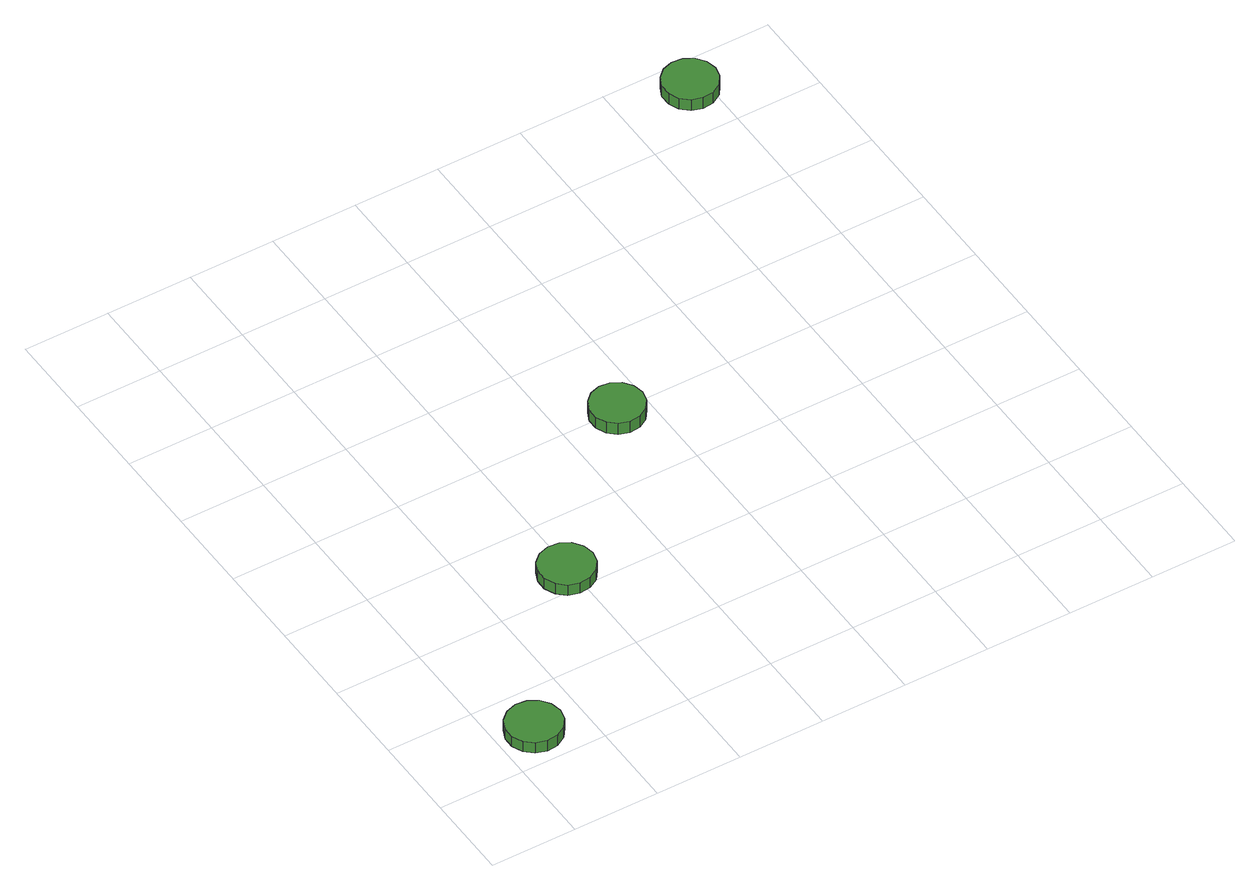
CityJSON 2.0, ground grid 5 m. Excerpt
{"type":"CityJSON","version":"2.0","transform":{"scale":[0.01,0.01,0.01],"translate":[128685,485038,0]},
"CityObjects":{
"tree1":{"type":"SolitaryVegetationObject","attributes":{"function":"something"},"geometry":[{"type":"MultiSurface","lod":"1","boundaries":[[[0,1,2,3,4,5,6,7,8,9,10,11,12,13,14]],[[15,16,17,18,19,20,21,22,23,24,25,26,27,28,29]],[[0,29,28,1]],[[1,28,27,2]],[[2,27,26,3]],[[3,26,25,4]],[[4,25,24,5]],[[5,24,23,6]],[[6,23,22,7]],[[7,22,21,8]],[[8,21,20,9]],[[9,20,19,10]],[[10,19,18,11]],[[11,18,17,12]],[[12,17,16,13]],[[13,16,15,14]],[[14,15,29,0]]]}]},
"tree2":{"type":"SolitaryVegetationObject","attributes":{"function":"something"},"geometry":[{"type":"MultiSurface","lod":"1","boundaries":[[[30,31,32,33,34,35,36,37,38,39,40,41,42,43,44]],[[45,46,47,48,49,50,51,52,53,54,55,56,57,58,59]],[[30,59,58,31]],[[31,58,57,32]],[[32,57,56,33]],[[33,56,55,34]],[[34,55,54,35]],[[35,54,53,36]],[[36,53,52,37]],[[37,52,51,38]],[[38,51,50,39]],[[39,50,49,40]],[[40,49,48,41]],[[41,48,47,42]],[[42,47,46,43]],[[43,46,45,44]],[[44,45,59,30]]]}]},
"tree3":{"type":"SolitaryVegetationObject","attributes":{"function":"something"},"geometry":[{"type":"MultiSurface","lod":"1","boundaries":[[[60,61,62,63,64,65,66,67,68,69,70,71,72,73,74]],[[75,76,77,78,79,80,81,82,83,84,85,86,87,88,89]],[[60,89,88,61]],[[61,88,87,62]],[[62,87,86,63]],[[63,86,85,64]],[[64,85,84,65]],[[65,84,83,66]],[[66,83,82,67]],[[67,82,81,68]],[[68,81,80,69]],[[69,80,79,70]],[[70,79,78,71]],[[71,78,77,72]],[[72,77,76,73]],[[73,76,75,74]],[[74,75,89,60]]]}]},
"tree4":{"type":"SolitaryVegetationObject","attributes":{"function":"something"},"geometry":[{"type":"MultiSurface","lod":"1","boundaries":[[[90,91,92,93,94,95,96,97,98,99,100,101,102,103,104]],[[105,106,107,108,109,110,111,112,113,114,115,116,117,118,119]],[[90,119,118,91]],[[91,118,117,92]],[[92,117,116,93]],[[93,116,115,94]],[[94,115,114,95]],[[95,114,113,96]],[[96,113,112,97]],[[97,112,111,98]],[[98,111,110,99]],[[99,110,109,100]],[[100,109,108,101]],[[101,108,107,102]],[[102,107,106,103]],[[103,106,105,104]],[[104,105,119,90]]]}]}
},
"vertices":[
[367,222,85],[353,286,85],[314,339,85],[257,372,85],[192,379,85],[129,359,85],[80,315,85],[53,255,85],[53,189,85],[80,128,85],[129,84,85],[192,64,85],[257,71,85],[314,104,85],[353,157,85],[353,157,13],[314,104,13],[257,71,13],[192,64,13],[129,84,13],[80,128,13],[53,189,13],[53,255,13],[80,315,13],[129,359,13],[192,379,13],[257,372,13],[314,339,13],[353,286,13],[367,222,13],
[1128,1119,85],[1114,1183,85],[1075,1237,85],[1018,1270,85],[953,1276,85],[890,1256,85],[841,1212,85],[814,1152,85],[814,1086,85],[841,1026,85],[890,981,85],[953,961,85],[1018,968,85],[1075,1001,85],[1114,1054,85],[1114,1054,13],[1075,1001,13],[1018,968,13],[953,961,13],[890,981,13],[841,1026,13],[814,1086,13],[814,1152,13],[841,1212,13],[890,1256,13],[953,1276,13],[1018,1270,13],[1075,1237,13],[1114,1183,13],[1128,1119,13],
[1972,1982,90],[1959,2044,90],[1921,2096,90],[1866,2128,90],[1803,2135,90],[1742,2115,90],[1695,2072,90],[1669,2014,90],[1669,1950,90],[1695,1892,90],[1742,1849,90],[1803,1830,90],[1866,1836,90],[1921,1868,90],[1959,1920,90],[1959,1920,13],[1921,1868,13],[1866,1836,13],[1803,1830,13],[1742,1849,13],[1695,1892,13],[1669,1950,13],[1669,2014,13],[1695,2072,13],[1742,2115,13],[1803,2135,13],[1866,2128,13],[1921,2096,13],[1959,2044,13],[1972,1982,13],
[3564,3810,89],[3550,3872,89],[3513,3924,89],[3457,3957,89],[3393,3963,89],[3332,3943,89],[3284,3900,89],[3258,3842,89],[3258,3777,89],[3284,3719,89],[3332,3676,89],[3393,3656,89],[3457,3663,89],[3513,3695,89],[3550,3747,89],[3550,3747,13],[3513,3695,13],[3457,3663,13],[3393,3656,13],[3332,3676,13],[3284,3719,13],[3258,3777,13],[3258,3842,13],[3284,3900,13],[3332,3943,13],[3393,3963,13],[3457,3957,13],[3513,3924,13],[3550,3872,13],[3564,3810,13]
]}
